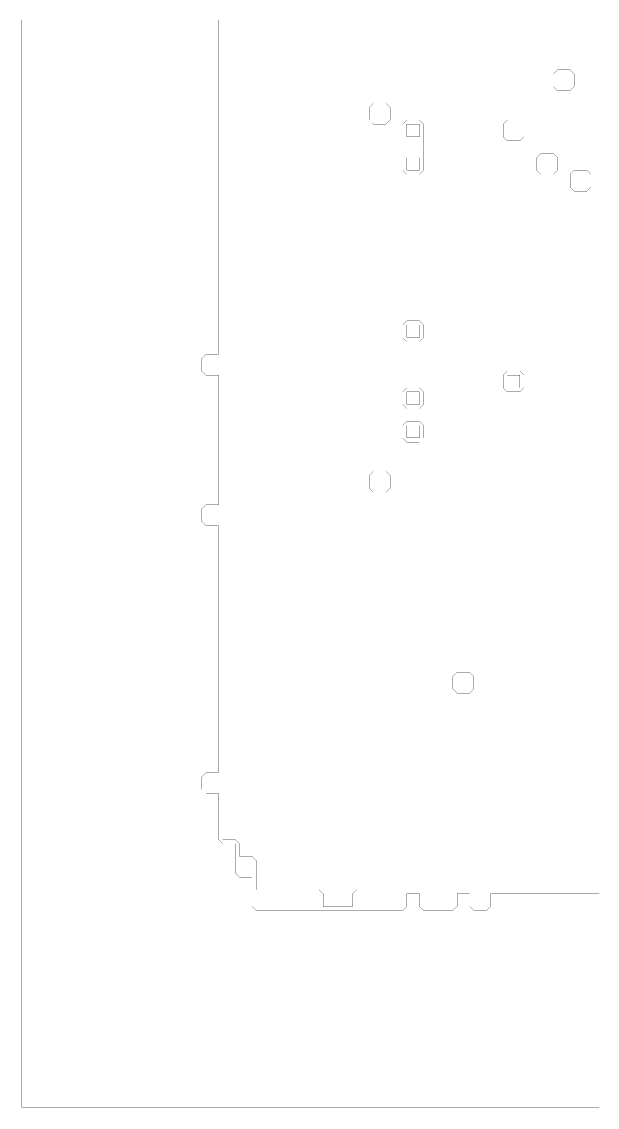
# Model space of a CAD drawing. Header units: metres. Extents: x 0 to 4990, y -4990 to 0.
# Drawn here: x 0 to 1343, y -4990 to -2456 of the extents above; entities that cross this region are included whole.
import ezdxf

# ---------------------------------------------------------------- set-up
doc = ezdxf.new("R2010")
doc.units = ezdxf.units.M
doc.layers.add('conductor', color=1, linetype='Continuous')
doc.layers.add('substrate', color=5, linetype='Continuous')

msp = doc.modelspace()

# ---------------------------------------------------------------- linework, layer by layer
at = {"layer": 'conductor', "const_width": 0.5}
msp.add_lwpolyline([(468.75, -2451.171875), (468.75, -2460.9375), (468.75, -2470.703125), (468.75, -2480.46875), (468.75, -2490.234375), (468.75, -2500), (468.75, -2509.765625), (468.75, -2519.53125), (468.75, -2529.296875), (468.75, -2539.0625), (468.75, -2548.828125), (468.75, -2558.59375), (468.75, -2568.359375), (468.75, -2578.125), (468.75, -2587.890625), (468.75, -2597.65625), (468.75, -2607.421875), (468.75, -2617.1875), (468.75, -2626.953125), (468.75, -2636.71875), (468.75, -2646.484375), (468.75, -2656.25), (468.75, -2666.015625), (468.75, -2675.78125), (468.75, -2685.546875), (468.75, -2695.3125), (468.75, -2705.078125), (468.75, -2714.84375), (468.75, -2724.609375), (468.75, -2734.375), (468.75, -2744.140625), (468.75, -2753.90625), (468.75, -2763.671875), (468.75, -2773.4375), (468.75, -2783.203125), (468.75, -2792.96875), (468.75, -2802.734375), (468.75, -2812.5), (468.75, -2822.265625), (468.75, -2832.03125), (468.75, -2841.796875), (468.75, -2851.5625), (468.75, -2861.328125), (468.75, -2871.09375), (468.75, -2880.859375), (468.75, -2890.625), (468.75, -2900.390625), (468.75, -2910.15625), (468.75, -2919.921875), (468.75, -2929.6875), (468.75, -2939.453125), (468.75, -2949.21875), (468.75, -2958.984375), (468.75, -2968.75), (468.75, -2978.515625), (468.75, -2988.28125), (468.75, -2998.046875), (468.75, -3007.8125), (468.75, -3017.578125), (468.75, -3027.34375), (468.75, -3037.109375), (468.75, -3046.875), (468.75, -3056.640625), (468.75, -3066.40625), (468.75, -3076.171875), (468.75, -3085.9375), (468.75, -3095.703125), (468.75, -3105.46875), (468.75, -3115.234375), (468.75, -3125), (468.75, -3134.765625), (468.75, -3144.53125), (468.75, -3154.296875), (468.75, -3164.0625), (468.75, -3173.828125), (468.75, -3183.59375), (468.75, -3193.359375), (468.75, -3203.125), (468.75, -3212.890625), (468.75, -3222.65625), (468.75, -3232.421875), (468.75, -3242.1875), (468.75, -3251.953125), (468.75, -3261.71875), (468.75, -3271.484375), (468.75, -3281.25), (468.75, -3291.015625), (468.75, -3300.78125), (468.75, -3310.546875), (468.75, -3320.3125), (468.75, -3330.078125), (468.75, -3339.84375), (468.75, -3349.609375), (468.75, -3359.375), (468.75, -3369.140625), (468.75, -3378.90625), (468.75, -3388.671875), (468.75, -3398.4375), (468.75, -3408.203125), (468.75, -3417.96875), (468.75, -3427.734375), (468.75, -3437.5), (468.75, -3447.265625), (468.75, -3457.03125), (468.75, -3466.796875), (468.75, -3476.5625), (468.75, -3486.328125), (468.75, -3496.09375), (468.75, -3505.859375), (468.75, -3515.625), (468.75, -3525.390625), (468.75, -3535.15625), (468.75, -3544.921875), (468.75, -3554.6875), (468.75, -3564.453125), (468.75, -3574.21875), (468.75, -3583.984375), (468.75, -3593.75), (468.75, -3603.515625), (468.75, -3613.28125), (468.75, -3623.046875), (468.75, -3632.8125), (468.75, -3642.578125), (468.75, -3652.34375), (468.75, -3662.109375), (468.75, -3671.875), (468.75, -3681.640625), (468.75, -3691.40625), (468.75, -3701.171875), (468.75, -3710.9375), (468.75, -3720.703125), (468.75, -3730.46875), (468.75, -3740.234375), (468.75, -3750), (468.75, -3759.765625), (468.75, -3769.53125), (468.75, -3779.296875), (468.75, -3789.0625), (468.75, -3798.828125), (468.75, -3808.59375), (468.75, -3818.359375), (468.75, -3828.125), (468.75, -3837.890625), (468.75, -3847.65625), (468.75, -3857.421875), (468.75, -3867.1875), (468.75, -3876.953125), (468.75, -3886.71875), (468.75, -3896.484375), (468.75, -3906.25), (468.75, -3916.015625), (468.75, -3925.78125), (468.75, -3935.546875), (468.75, -3945.3125), (468.75, -3955.078125), (468.75, -3964.84375), (468.75, -3974.609375), (468.75, -3984.375), (468.75, -3994.140625), (468.75, -4003.90625), (468.75, -4013.671875), (468.75, -4023.4375), (468.75, -4033.203125), (468.75, -4042.96875), (468.75, -4052.734375), (468.75, -4062.5), (468.75, -4072.265625), (468.75, -4082.03125), (468.75, -4091.796875), (468.75, -4101.5625), (468.75, -4111.328125), (468.75, -4121.09375), (468.75, -4130.859375), (468.75, -4140.625), (468.75, -4150.390625), (468.75, -4160.15625), (468.75, -4169.921875), (468.75, -4179.6875), (468.75, -4189.453125), (468.75, -4199.21875), (468.75, -4208.984375), (468.75, -4218.75), (468.75, -4228.515625), (468.75, -4238.28125), (468.75, -4248.046875), (468.75, -4257.8125), (468.75, -4267.578125), (468.75, -4277.34375), (468.75, -4287.109375), (468.75, -4296.875), (468.75, -4306.640625), (468.75, -4316.40625), (468.75, -4326.171875), (468.75, -4335.9375), (468.75, -4345.703125), (468.75, -4355.46875), (468.75, -4365.234375), (478.515625, -4365.234375), (488.28125, -4365.234375), (498.046875, -4365.234375), (507.8125, -4375), (507.8125, -4384.765625), (507.8125, -4394.53125), (507.8125, -4404.296875), (517.578125, -4404.296875), (527.34375, -4404.296875), (537.109375, -4404.296875), (546.875, -4414.0625), (546.875, -4423.828125), (546.875, -4433.59375), (546.875, -4443.359375), (546.875, -4453.125), (546.875, -4462.890625), (546.875, -4472.65625), (546.875, -4482.421875), (556.640625, -4482.421875), (566.40625, -4482.421875), (576.171875, -4482.421875), (585.9375, -4482.421875), (595.703125, -4482.421875), (605.46875, -4482.421875), (615.234375, -4482.421875), (625, -4482.421875), (634.765625, -4482.421875), (644.53125, -4482.421875), (654.296875, -4482.421875), (664.0625, -4482.421875), (673.828125, -4482.421875), (683.59375, -4482.421875), (693.359375, -4482.421875), (703.125, -4492.1875), (703.125, -4501.953125), (703.125, -4511.71875), (703.125, -4521.484375), (712.890625, -4521.484375), (722.65625, -4521.484375), (732.421875, -4521.484375), (742.1875, -4521.484375), (751.953125, -4521.484375), (761.71875, -4521.484375), (771.484375, -4521.484375), (771.484375, -4511.71875), (771.484375, -4501.953125), (771.484375, -4492.1875), (781.25, -4482.421875), (791.015625, -4482.421875), (800.78125, -4482.421875), (810.546875, -4482.421875), (820.3125, -4482.421875), (830.078125, -4482.421875), (839.84375, -4482.421875), (849.609375, -4482.421875), (859.375, -4482.421875), (869.140625, -4482.421875), (878.90625, -4482.421875), (888.671875, -4482.421875), (898.4375, -4482.421875), (908.203125, -4482.421875), (917.96875, -4482.421875), (927.734375, -4482.421875), (937.5, -4482.421875), (947.265625, -4482.421875), (957.03125, -4482.421875), (966.796875, -4482.421875), (976.5625, -4482.421875), (986.328125, -4482.421875), (996.09375, -4482.421875), (1005.859375, -4482.421875), (1015.625, -4482.421875), (1025.390625, -4482.421875), (1035.15625, -4482.421875), (1044.921875, -4482.421875), (1054.6875, -4482.421875), (1064.453125, -4482.421875), (1074.21875, -4482.421875), (1083.984375, -4482.421875), (1093.75, -4482.421875), (1103.515625, -4482.421875), (1113.28125, -4482.421875), (1123.046875, -4482.421875), (1132.8125, -4482.421875), (1142.578125, -4482.421875), (1152.34375, -4482.421875), (1162.109375, -4482.421875), (1171.875, -4482.421875), (1181.640625, -4482.421875), (1191.40625, -4482.421875), (1201.171875, -4482.421875), (1210.9375, -4482.421875), (1220.703125, -4482.421875), (1230.46875, -4482.421875), (1240.234375, -4482.421875), (1250, -4482.421875), (1259.765625, -4482.421875), (1269.53125, -4482.421875), (1279.296875, -4482.421875), (1289.0625, -4482.421875), (1298.828125, -4482.421875), (1308.59375, -4482.421875), (1318.359375, -4482.421875), (1328.125, -4482.421875), (1337.890625, -4482.421875), (1347.65625, -4482.421875)], dxfattribs=at)
for points in [[(1240.234375, -2578.125), (1250, -2568.359375), (1259.765625, -2568.359375), (1269.53125, -2568.359375), (1279.296875, -2568.359375), (1289.0625, -2578.125), (1289.0625, -2587.890625), (1289.0625, -2597.65625), (1289.0625, -2607.421875), (1279.296875, -2617.1875), (1269.53125, -2617.1875), (1259.765625, -2617.1875), (1250, -2617.1875), (1240.234375, -2607.421875), (1240.234375, -2597.65625), (1240.234375, -2587.890625)], [(810.546875, -2656.25), (820.3125, -2646.484375), (830.078125, -2646.484375), (839.84375, -2646.484375), (849.609375, -2646.484375), (859.375, -2656.25), (859.375, -2666.015625), (859.375, -2675.78125), (859.375, -2685.546875), (849.609375, -2695.3125), (839.84375, -2695.3125), (830.078125, -2695.3125), (820.3125, -2695.3125), (810.546875, -2685.546875), (810.546875, -2675.78125), (810.546875, -2666.015625)], [(888.671875, -2695.3125), (898.4375, -2685.546875), (908.203125, -2685.546875), (917.96875, -2685.546875), (927.734375, -2685.546875), (937.5, -2695.3125), (937.5, -2705.078125), (937.5, -2714.84375), (937.5, -2724.609375), (937.5, -2734.375), (937.5, -2744.140625), (937.5, -2753.90625), (937.5, -2763.671875), (937.5, -2773.4375), (937.5, -2783.203125), (937.5, -2792.96875), (937.5, -2802.734375), (927.734375, -2812.5), (917.96875, -2812.5), (908.203125, -2812.5), (898.4375, -2812.5), (888.671875, -2802.734375), (888.671875, -2792.96875), (888.671875, -2783.203125), (888.671875, -2773.4375), (888.671875, -2763.671875), (888.671875, -2753.90625), (888.671875, -2744.140625), (888.671875, -2734.375), (888.671875, -2724.609375), (888.671875, -2714.84375), (888.671875, -2705.078125)], [(1123.046875, -2695.3125), (1132.8125, -2685.546875), (1142.578125, -2685.546875), (1152.34375, -2685.546875), (1162.109375, -2685.546875), (1171.875, -2695.3125), (1171.875, -2705.078125), (1171.875, -2714.84375), (1171.875, -2724.609375), (1162.109375, -2734.375), (1152.34375, -2734.375), (1142.578125, -2734.375), (1132.8125, -2734.375), (1123.046875, -2724.609375), (1123.046875, -2714.84375), (1123.046875, -2705.078125)], [(1201.171875, -2773.4375), (1210.9375, -2763.671875), (1220.703125, -2763.671875), (1230.46875, -2763.671875), (1240.234375, -2763.671875), (1250, -2773.4375), (1250, -2783.203125), (1250, -2792.96875), (1250, -2802.734375), (1240.234375, -2812.5), (1230.46875, -2812.5), (1220.703125, -2812.5), (1210.9375, -2812.5), (1201.171875, -2802.734375), (1201.171875, -2792.96875), (1201.171875, -2783.203125)], [(1279.296875, -2812.5), (1289.0625, -2802.734375), (1298.828125, -2802.734375), (1308.59375, -2802.734375), (1318.359375, -2802.734375), (1328.125, -2812.5), (1328.125, -2822.265625), (1328.125, -2832.03125), (1328.125, -2841.796875), (1318.359375, -2851.5625), (1308.59375, -2851.5625), (1298.828125, -2851.5625), (1289.0625, -2851.5625), (1279.296875, -2841.796875), (1279.296875, -2832.03125), (1279.296875, -2822.265625)], [(888.671875, -3164.0625), (898.4375, -3154.296875), (908.203125, -3154.296875), (917.96875, -3154.296875), (927.734375, -3154.296875), (937.5, -3164.0625), (937.5, -3173.828125), (937.5, -3183.59375), (937.5, -3193.359375), (927.734375, -3203.125), (917.96875, -3203.125), (908.203125, -3203.125), (898.4375, -3203.125), (888.671875, -3193.359375), (888.671875, -3183.59375), (888.671875, -3173.828125)], [(1123.046875, -3281.25), (1132.8125, -3271.484375), (1142.578125, -3271.484375), (1152.34375, -3271.484375), (1162.109375, -3271.484375), (1171.875, -3281.25), (1171.875, -3291.015625), (1171.875, -3300.78125), (1171.875, -3310.546875), (1162.109375, -3320.3125), (1152.34375, -3320.3125), (1142.578125, -3320.3125), (1132.8125, -3320.3125), (1123.046875, -3310.546875), (1123.046875, -3300.78125), (1123.046875, -3291.015625)], [(888.671875, -3320.3125), (898.4375, -3310.546875), (908.203125, -3310.546875), (917.96875, -3310.546875), (927.734375, -3310.546875), (937.5, -3320.3125), (937.5, -3330.078125), (937.5, -3339.84375), (937.5, -3349.609375), (927.734375, -3359.375), (917.96875, -3359.375), (908.203125, -3359.375), (898.4375, -3359.375), (888.671875, -3349.609375), (888.671875, -3339.84375), (888.671875, -3330.078125)], [(888.671875, -3398.4375), (898.4375, -3388.671875), (908.203125, -3388.671875), (917.96875, -3388.671875), (927.734375, -3388.671875), (937.5, -3398.4375), (937.5, -3408.203125), (937.5, -3417.96875), (937.5, -3427.734375), (927.734375, -3437.5), (917.96875, -3437.5), (908.203125, -3437.5), (898.4375, -3437.5), (888.671875, -3427.734375), (888.671875, -3417.96875), (888.671875, -3408.203125)], [(810.546875, -3515.625), (820.3125, -3505.859375), (830.078125, -3505.859375), (839.84375, -3505.859375), (849.609375, -3505.859375), (859.375, -3515.625), (859.375, -3525.390625), (859.375, -3535.15625), (859.375, -3544.921875), (849.609375, -3554.6875), (839.84375, -3554.6875), (830.078125, -3554.6875), (820.3125, -3554.6875), (810.546875, -3544.921875), (810.546875, -3535.15625), (810.546875, -3525.390625)], [(1005.859375, -3984.375), (1015.625, -3974.609375), (1025.390625, -3974.609375), (1035.15625, -3974.609375), (1044.921875, -3974.609375), (1054.6875, -3984.375), (1054.6875, -3994.140625), (1054.6875, -4003.90625), (1054.6875, -4013.671875), (1044.921875, -4023.4375), (1035.15625, -4023.4375), (1025.390625, -4023.4375), (1015.625, -4023.4375), (1005.859375, -4013.671875), (1005.859375, -4003.90625), (1005.859375, -3994.140625)]]:
    msp.add_lwpolyline(points, close=True, dxfattribs=at)
at = {"layer": 'substrate', "const_width": 0.5}
for points in [[(0, -2451.171875), (0, -2460.9375), (0, -2470.703125), (0, -2480.46875), (0, -2490.234375), (0, -2500), (0, -2509.765625), (0, -2519.53125), (0, -2529.296875), (0, -2539.0625), (0, -2548.828125), (0, -2558.59375), (0, -2568.359375), (0, -2578.125), (0, -2587.890625), (0, -2597.65625), (0, -2607.421875), (0, -2617.1875), (0, -2626.953125), (0, -2636.71875), (0, -2646.484375), (0, -2656.25), (0, -2666.015625), (0, -2675.78125), (0, -2685.546875), (0, -2695.3125), (0, -2705.078125), (0, -2714.84375), (0, -2724.609375), (0, -2734.375), (0, -2744.140625), (0, -2753.90625), (0, -2763.671875), (0, -2773.4375), (0, -2783.203125), (0, -2792.96875), (0, -2802.734375), (0, -2812.5), (0, -2822.265625), (0, -2832.03125), (0, -2841.796875), (0, -2851.5625), (0, -2861.328125), (0, -2871.09375), (0, -2880.859375), (0, -2890.625), (0, -2900.390625), (0, -2910.15625), (0, -2919.921875), (0, -2929.6875), (0, -2939.453125), (0, -2949.21875), (0, -2958.984375), (0, -2968.75), (0, -2978.515625), (0, -2988.28125), (0, -2998.046875), (0, -3007.8125), (0, -3017.578125), (0, -3027.34375), (0, -3037.109375), (0, -3046.875), (0, -3056.640625), (0, -3066.40625), (0, -3076.171875), (0, -3085.9375), (0, -3095.703125), (0, -3105.46875), (0, -3115.234375), (0, -3125), (0, -3134.765625), (0, -3144.53125), (0, -3154.296875), (0, -3164.0625), (0, -3173.828125), (0, -3183.59375), (0, -3193.359375), (0, -3203.125), (0, -3212.890625), (0, -3222.65625), (0, -3232.421875), (0, -3242.1875), (0, -3251.953125), (0, -3261.71875), (0, -3271.484375), (0, -3281.25), (0, -3291.015625), (0, -3300.78125), (0, -3310.546875), (0, -3320.3125), (0, -3330.078125), (0, -3339.84375), (0, -3349.609375), (0, -3359.375), (0, -3369.140625), (0, -3378.90625), (0, -3388.671875), (0, -3398.4375), (0, -3408.203125), (0, -3417.96875), (0, -3427.734375), (0, -3437.5), (0, -3447.265625), (0, -3457.03125), (0, -3466.796875), (0, -3476.5625), (0, -3486.328125), (0, -3496.09375), (0, -3505.859375), (0, -3515.625), (0, -3525.390625), (0, -3535.15625), (0, -3544.921875), (0, -3554.6875), (0, -3564.453125), (0, -3574.21875), (0, -3583.984375), (0, -3593.75), (0, -3603.515625), (0, -3613.28125), (0, -3623.046875), (0, -3632.8125), (0, -3642.578125), (0, -3652.34375), (0, -3662.109375), (0, -3671.875), (0, -3681.640625), (0, -3691.40625), (0, -3701.171875), (0, -3710.9375), (0, -3720.703125), (0, -3730.46875), (0, -3740.234375), (0, -3750), (0, -3759.765625), (0, -3769.53125), (0, -3779.296875), (0, -3789.0625), (0, -3798.828125), (0, -3808.59375), (0, -3818.359375), (0, -3828.125), (0, -3837.890625), (0, -3847.65625), (0, -3857.421875), (0, -3867.1875), (0, -3876.953125), (0, -3886.71875), (0, -3896.484375), (0, -3906.25), (0, -3916.015625), (0, -3925.78125), (0, -3935.546875), (0, -3945.3125), (0, -3955.078125), (0, -3964.84375), (0, -3974.609375), (0, -3984.375), (0, -3994.140625), (0, -4003.90625), (0, -4013.671875), (0, -4023.4375), (0, -4033.203125), (0, -4042.96875), (0, -4052.734375), (0, -4062.5), (0, -4072.265625), (0, -4082.03125), (0, -4091.796875), (0, -4101.5625), (0, -4111.328125), (0, -4121.09375), (0, -4130.859375), (0, -4140.625), (0, -4150.390625), (0, -4160.15625), (0, -4169.921875), (0, -4179.6875), (0, -4189.453125), (0, -4199.21875), (0, -4208.984375), (0, -4218.75), (0, -4228.515625), (0, -4238.28125), (0, -4248.046875), (0, -4257.8125), (0, -4267.578125), (0, -4277.34375), (0, -4287.109375), (0, -4296.875), (0, -4306.640625), (0, -4316.40625), (0, -4326.171875), (0, -4335.9375), (0, -4345.703125), (0, -4355.46875), (0, -4365.234375), (0, -4375), (0, -4384.765625), (0, -4394.53125), (0, -4404.296875), (0, -4414.0625), (0, -4423.828125), (0, -4433.59375), (0, -4443.359375), (0, -4453.125), (0, -4462.890625), (0, -4472.65625), (0, -4482.421875), (0, -4492.1875), (0, -4501.953125), (0, -4511.71875), (0, -4521.484375), (0, -4531.25), (0, -4541.015625), (0, -4550.78125), (0, -4560.546875), (0, -4570.3125), (0, -4580.078125), (0, -4589.84375), (0, -4599.609375), (0, -4609.375), (0, -4619.140625), (0, -4628.90625), (0, -4638.671875), (0, -4648.4375), (0, -4658.203125), (0, -4667.96875), (0, -4677.734375), (0, -4687.5), (0, -4697.265625), (0, -4707.03125), (0, -4716.796875), (0, -4726.5625), (0, -4736.328125), (0, -4746.09375), (0, -4755.859375), (0, -4765.625), (0, -4775.390625), (0, -4785.15625), (0, -4794.921875), (0, -4804.6875), (0, -4814.453125), (0, -4824.21875), (0, -4833.984375), (0, -4843.75), (0, -4853.515625), (0, -4863.28125), (0, -4873.046875), (0, -4882.8125), (0, -4892.578125), (0, -4902.34375), (0, -4912.109375), (0, -4921.875), (0, -4931.640625), (0, -4941.40625), (0, -4951.171875), (0, -4960.9375), (0, -4970.703125), (0, -4980.46875), (0, -4990.234375), (9.765625, -4990.234375), (19.53125, -4990.234375), (29.296875, -4990.234375), (39.0625, -4990.234375), (48.828125, -4990.234375), (58.59375, -4990.234375), (68.359375, -4990.234375), (78.125, -4990.234375), (87.890625, -4990.234375), (97.65625, -4990.234375), (107.421875, -4990.234375), (117.1875, -4990.234375), (126.953125, -4990.234375), (136.71875, -4990.234375), (146.484375, -4990.234375), (156.25, -4990.234375), (166.015625, -4990.234375), (175.78125, -4990.234375), (185.546875, -4990.234375), (195.3125, -4990.234375), (205.078125, -4990.234375), (214.84375, -4990.234375), (224.609375, -4990.234375), (234.375, -4990.234375), (244.140625, -4990.234375), (253.90625, -4990.234375), (263.671875, -4990.234375), (273.4375, -4990.234375), (283.203125, -4990.234375), (292.96875, -4990.234375), (302.734375, -4990.234375), (312.5, -4990.234375), (322.265625, -4990.234375), (332.03125, -4990.234375), (341.796875, -4990.234375), (351.5625, -4990.234375), (361.328125, -4990.234375), (371.09375, -4990.234375), (380.859375, -4990.234375), (390.625, -4990.234375), (400.390625, -4990.234375), (410.15625, -4990.234375), (419.921875, -4990.234375), (429.6875, -4990.234375), (439.453125, -4990.234375), (449.21875, -4990.234375), (458.984375, -4990.234375), (468.75, -4990.234375), (478.515625, -4990.234375), (488.28125, -4990.234375), (498.046875, -4990.234375), (507.8125, -4990.234375), (517.578125, -4990.234375), (527.34375, -4990.234375), (537.109375, -4990.234375), (546.875, -4990.234375), (556.640625, -4990.234375), (566.40625, -4990.234375), (576.171875, -4990.234375), (585.9375, -4990.234375), (595.703125, -4990.234375), (605.46875, -4990.234375), (615.234375, -4990.234375), (625, -4990.234375), (634.765625, -4990.234375), (644.53125, -4990.234375), (654.296875, -4990.234375), (664.0625, -4990.234375), (673.828125, -4990.234375), (683.59375, -4990.234375), (693.359375, -4990.234375), (703.125, -4990.234375), (712.890625, -4990.234375), (722.65625, -4990.234375), (732.421875, -4990.234375), (742.1875, -4990.234375), (751.953125, -4990.234375), (761.71875, -4990.234375), (771.484375, -4990.234375), (781.25, -4990.234375), (791.015625, -4990.234375), (800.78125, -4990.234375), (810.546875, -4990.234375), (820.3125, -4990.234375), (830.078125, -4990.234375), (839.84375, -4990.234375), (849.609375, -4990.234375), (859.375, -4990.234375), (869.140625, -4990.234375), (878.90625, -4990.234375), (888.671875, -4990.234375), (898.4375, -4990.234375), (908.203125, -4990.234375), (917.96875, -4990.234375), (927.734375, -4990.234375), (937.5, -4990.234375), (947.265625, -4990.234375), (957.03125, -4990.234375), (966.796875, -4990.234375), (976.5625, -4990.234375), (986.328125, -4990.234375), (996.09375, -4990.234375), (1005.859375, -4990.234375), (1015.625, -4990.234375), (1025.390625, -4990.234375), (1035.15625, -4990.234375), (1044.921875, -4990.234375), (1054.6875, -4990.234375), (1064.453125, -4990.234375), (1074.21875, -4990.234375), (1083.984375, -4990.234375), (1093.75, -4990.234375), (1103.515625, -4990.234375), (1113.28125, -4990.234375), (1123.046875, -4990.234375), (1132.8125, -4990.234375), (1142.578125, -4990.234375), (1152.34375, -4990.234375), (1162.109375, -4990.234375), (1171.875, -4990.234375), (1181.640625, -4990.234375), (1191.40625, -4990.234375), (1201.171875, -4990.234375), (1210.9375, -4990.234375), (1220.703125, -4990.234375), (1230.46875, -4990.234375), (1240.234375, -4990.234375), (1250, -4990.234375), (1259.765625, -4990.234375), (1269.53125, -4990.234375), (1279.296875, -4990.234375), (1289.0625, -4990.234375), (1298.828125, -4990.234375), (1308.59375, -4990.234375), (1318.359375, -4990.234375), (1328.125, -4990.234375), (1337.890625, -4990.234375), (1347.65625, -4990.234375)], [(1347.65625, -4492.1875), (1337.890625, -4492.1875), (1328.125, -4492.1875), (1318.359375, -4492.1875), (1308.59375, -4492.1875), (1298.828125, -4492.1875), (1289.0625, -4492.1875), (1279.296875, -4492.1875), (1269.53125, -4492.1875), (1259.765625, -4492.1875), (1250, -4492.1875), (1240.234375, -4492.1875), (1230.46875, -4492.1875), (1220.703125, -4492.1875), (1210.9375, -4492.1875), (1201.171875, -4492.1875), (1191.40625, -4492.1875), (1181.640625, -4492.1875), (1171.875, -4492.1875), (1162.109375, -4492.1875), (1152.34375, -4492.1875), (1142.578125, -4492.1875), (1132.8125, -4492.1875), (1123.046875, -4492.1875), (1113.28125, -4492.1875), (1103.515625, -4492.1875), (1093.75, -4492.1875), (1093.75, -4501.953125), (1093.75, -4511.71875), (1093.75, -4521.484375), (1083.984375, -4531.25), (1074.21875, -4531.25), (1064.453125, -4531.25), (1054.6875, -4531.25), (1044.921875, -4521.484375), (1044.921875, -4511.71875), (1044.921875, -4501.953125), (1044.921875, -4492.1875), (1035.15625, -4492.1875), (1025.390625, -4492.1875), (1015.625, -4492.1875), (1015.625, -4501.953125), (1015.625, -4511.71875), (1015.625, -4521.484375), (1005.859375, -4531.25), (996.09375, -4531.25), (986.328125, -4531.25), (976.5625, -4531.25), (966.796875, -4531.25), (957.03125, -4531.25), (947.265625, -4531.25), (937.5, -4531.25), (927.734375, -4521.484375), (927.734375, -4511.71875), (927.734375, -4501.953125), (927.734375, -4492.1875), (917.96875, -4492.1875), (908.203125, -4492.1875), (898.4375, -4492.1875), (898.4375, -4501.953125), (898.4375, -4511.71875), (898.4375, -4521.484375), (888.671875, -4531.25), (878.90625, -4531.25), (869.140625, -4531.25), (859.375, -4531.25), (849.609375, -4531.25), (839.84375, -4531.25), (830.078125, -4531.25), (820.3125, -4531.25), (810.546875, -4531.25), (800.78125, -4531.25), (791.015625, -4531.25), (781.25, -4531.25), (771.484375, -4531.25), (761.71875, -4531.25), (751.953125, -4531.25), (742.1875, -4531.25), (732.421875, -4531.25), (722.65625, -4531.25), (712.890625, -4531.25), (703.125, -4531.25), (693.359375, -4531.25), (683.59375, -4531.25), (673.828125, -4531.25), (664.0625, -4531.25), (654.296875, -4531.25), (644.53125, -4531.25), (634.765625, -4531.25), (625, -4531.25), (615.234375, -4531.25), (605.46875, -4531.25), (595.703125, -4531.25), (585.9375, -4531.25), (576.171875, -4531.25), (566.40625, -4531.25), (556.640625, -4531.25), (546.875, -4531.25), (537.109375, -4521.484375), (537.109375, -4511.71875), (537.109375, -4501.953125), (537.109375, -4492.1875), (537.109375, -4482.421875), (537.109375, -4472.65625), (537.109375, -4462.890625), (537.109375, -4453.125), (527.34375, -4453.125), (517.578125, -4453.125), (507.8125, -4453.125), (498.046875, -4443.359375), (498.046875, -4433.59375), (498.046875, -4423.828125), (498.046875, -4414.0625), (498.046875, -4404.296875), (498.046875, -4394.53125), (498.046875, -4384.765625), (498.046875, -4375), (488.28125, -4375), (478.515625, -4375), (468.75, -4375), (458.984375, -4365.234375), (458.984375, -4355.46875), (458.984375, -4345.703125), (458.984375, -4335.9375), (458.984375, -4326.171875), (458.984375, -4316.40625), (458.984375, -4306.640625), (458.984375, -4296.875), (458.984375, -4287.109375), (458.984375, -4277.34375), (458.984375, -4267.578125), (458.984375, -4257.8125), (449.21875, -4257.8125), (439.453125, -4257.8125), (429.6875, -4257.8125), (419.921875, -4248.046875), (419.921875, -4238.28125), (419.921875, -4228.515625), (419.921875, -4218.75), (429.6875, -4208.984375), (439.453125, -4208.984375), (449.21875, -4208.984375), (458.984375, -4208.984375), (458.984375, -4199.21875), (458.984375, -4189.453125), (458.984375, -4179.6875), (458.984375, -4169.921875), (458.984375, -4160.15625), (458.984375, -4150.390625), (458.984375, -4140.625), (458.984375, -4130.859375), (458.984375, -4121.09375), (458.984375, -4111.328125), (458.984375, -4101.5625), (458.984375, -4091.796875), (458.984375, -4082.03125), (458.984375, -4072.265625), (458.984375, -4062.5), (458.984375, -4052.734375), (458.984375, -4042.96875), (458.984375, -4033.203125), (458.984375, -4023.4375), (458.984375, -4013.671875), (458.984375, -4003.90625), (458.984375, -3994.140625), (458.984375, -3984.375), (458.984375, -3974.609375), (458.984375, -3964.84375), (458.984375, -3955.078125), (458.984375, -3945.3125), (458.984375, -3935.546875), (458.984375, -3925.78125), (458.984375, -3916.015625), (458.984375, -3906.25), (458.984375, -3896.484375), (458.984375, -3886.71875), (458.984375, -3876.953125), (458.984375, -3867.1875), (458.984375, -3857.421875), (458.984375, -3847.65625), (458.984375, -3837.890625), (458.984375, -3828.125), (458.984375, -3818.359375), (458.984375, -3808.59375), (458.984375, -3798.828125), (458.984375, -3789.0625), (458.984375, -3779.296875), (458.984375, -3769.53125), (458.984375, -3759.765625), (458.984375, -3750), (458.984375, -3740.234375), (458.984375, -3730.46875), (458.984375, -3720.703125), (458.984375, -3710.9375), (458.984375, -3701.171875), (458.984375, -3691.40625), (458.984375, -3681.640625), (458.984375, -3671.875), (458.984375, -3662.109375), (458.984375, -3652.34375), (458.984375, -3642.578125), (458.984375, -3632.8125), (449.21875, -3632.8125), (439.453125, -3632.8125), (429.6875, -3632.8125), (419.921875, -3623.046875), (419.921875, -3613.28125), (419.921875, -3603.515625), (419.921875, -3593.75), (429.6875, -3583.984375), (439.453125, -3583.984375), (449.21875, -3583.984375), (458.984375, -3583.984375), (458.984375, -3574.21875), (458.984375, -3564.453125), (458.984375, -3554.6875), (458.984375, -3544.921875), (458.984375, -3535.15625), (458.984375, -3525.390625), (458.984375, -3515.625), (458.984375, -3505.859375), (458.984375, -3496.09375), (458.984375, -3486.328125), (458.984375, -3476.5625), (458.984375, -3466.796875), (458.984375, -3457.03125), (458.984375, -3447.265625), (458.984375, -3437.5), (458.984375, -3427.734375), (458.984375, -3417.96875), (458.984375, -3408.203125), (458.984375, -3398.4375), (458.984375, -3388.671875), (458.984375, -3378.90625), (458.984375, -3369.140625), (458.984375, -3359.375), (458.984375, -3349.609375), (458.984375, -3339.84375), (458.984375, -3330.078125), (458.984375, -3320.3125), (458.984375, -3310.546875), (458.984375, -3300.78125), (458.984375, -3291.015625), (458.984375, -3281.25), (449.21875, -3281.25), (439.453125, -3281.25), (429.6875, -3281.25), (419.921875, -3271.484375), (419.921875, -3261.71875), (419.921875, -3251.953125), (419.921875, -3242.1875), (429.6875, -3232.421875), (439.453125, -3232.421875), (449.21875, -3232.421875), (458.984375, -3232.421875), (458.984375, -3222.65625), (458.984375, -3212.890625), (458.984375, -3203.125), (458.984375, -3193.359375), (458.984375, -3183.59375), (458.984375, -3173.828125), (458.984375, -3164.0625), (458.984375, -3154.296875), (458.984375, -3144.53125), (458.984375, -3134.765625), (458.984375, -3125), (458.984375, -3115.234375), (458.984375, -3105.46875), (458.984375, -3095.703125), (458.984375, -3085.9375), (458.984375, -3076.171875), (458.984375, -3066.40625), (458.984375, -3056.640625), (458.984375, -3046.875), (458.984375, -3037.109375), (458.984375, -3027.34375), (458.984375, -3017.578125), (458.984375, -3007.8125), (458.984375, -2998.046875), (458.984375, -2988.28125), (458.984375, -2978.515625), (458.984375, -2968.75), (458.984375, -2958.984375), (458.984375, -2949.21875), (458.984375, -2939.453125), (458.984375, -2929.6875), (458.984375, -2919.921875), (458.984375, -2910.15625), (458.984375, -2900.390625), (458.984375, -2890.625), (458.984375, -2880.859375), (458.984375, -2871.09375), (458.984375, -2861.328125), (458.984375, -2851.5625), (458.984375, -2841.796875), (458.984375, -2832.03125), (458.984375, -2822.265625), (458.984375, -2812.5), (458.984375, -2802.734375), (458.984375, -2792.96875), (458.984375, -2783.203125), (458.984375, -2773.4375), (458.984375, -2763.671875), (458.984375, -2753.90625), (458.984375, -2744.140625), (458.984375, -2734.375), (458.984375, -2724.609375), (458.984375, -2714.84375), (458.984375, -2705.078125), (458.984375, -2695.3125), (458.984375, -2685.546875), (458.984375, -2675.78125), (458.984375, -2666.015625), (458.984375, -2656.25), (458.984375, -2646.484375), (458.984375, -2636.71875), (458.984375, -2626.953125), (458.984375, -2617.1875), (458.984375, -2607.421875), (458.984375, -2597.65625), (458.984375, -2587.890625), (458.984375, -2578.125), (458.984375, -2568.359375), (458.984375, -2558.59375), (458.984375, -2548.828125), (458.984375, -2539.0625), (458.984375, -2529.296875), (458.984375, -2519.53125), (458.984375, -2509.765625), (458.984375, -2500), (458.984375, -2490.234375), (458.984375, -2480.46875), (458.984375, -2470.703125), (458.984375, -2460.9375), (458.984375, -2451.171875)]]:
    msp.add_lwpolyline(points, dxfattribs=at)
for points in [[(898.4375, -2695.3125), (898.4375, -2705.078125), (898.4375, -2714.84375), (898.4375, -2724.609375), (908.203125, -2724.609375), (917.96875, -2724.609375), (927.734375, -2724.609375), (927.734375, -2714.84375), (927.734375, -2705.078125), (927.734375, -2695.3125), (917.96875, -2695.3125), (908.203125, -2695.3125)], [(898.4375, -2773.4375), (898.4375, -2783.203125), (898.4375, -2792.96875), (898.4375, -2802.734375), (908.203125, -2802.734375), (917.96875, -2802.734375), (927.734375, -2802.734375), (927.734375, -2792.96875), (927.734375, -2783.203125), (927.734375, -2773.4375), (917.96875, -2773.4375), (908.203125, -2773.4375)], [(898.4375, -3164.0625), (898.4375, -3173.828125), (898.4375, -3183.59375), (898.4375, -3193.359375), (908.203125, -3193.359375), (917.96875, -3193.359375), (927.734375, -3193.359375), (927.734375, -3183.59375), (927.734375, -3173.828125), (927.734375, -3164.0625), (917.96875, -3164.0625), (908.203125, -3164.0625)], [(1132.8125, -3281.25), (1132.8125, -3291.015625), (1132.8125, -3300.78125), (1132.8125, -3310.546875), (1142.578125, -3310.546875), (1152.34375, -3310.546875), (1162.109375, -3310.546875), (1162.109375, -3300.78125), (1162.109375, -3291.015625), (1162.109375, -3281.25), (1152.34375, -3281.25), (1142.578125, -3281.25)], [(898.4375, -3320.3125), (898.4375, -3330.078125), (898.4375, -3339.84375), (898.4375, -3349.609375), (908.203125, -3349.609375), (917.96875, -3349.609375), (927.734375, -3349.609375), (927.734375, -3339.84375), (927.734375, -3330.078125), (927.734375, -3320.3125), (917.96875, -3320.3125), (908.203125, -3320.3125)], [(898.4375, -3398.4375), (898.4375, -3408.203125), (898.4375, -3417.96875), (898.4375, -3427.734375), (908.203125, -3427.734375), (917.96875, -3427.734375), (927.734375, -3427.734375), (927.734375, -3417.96875), (927.734375, -3408.203125), (927.734375, -3398.4375), (917.96875, -3398.4375), (908.203125, -3398.4375)]]:
    msp.add_lwpolyline(points, close=True, dxfattribs=at)

doc.saveas('drawing.dxf')
